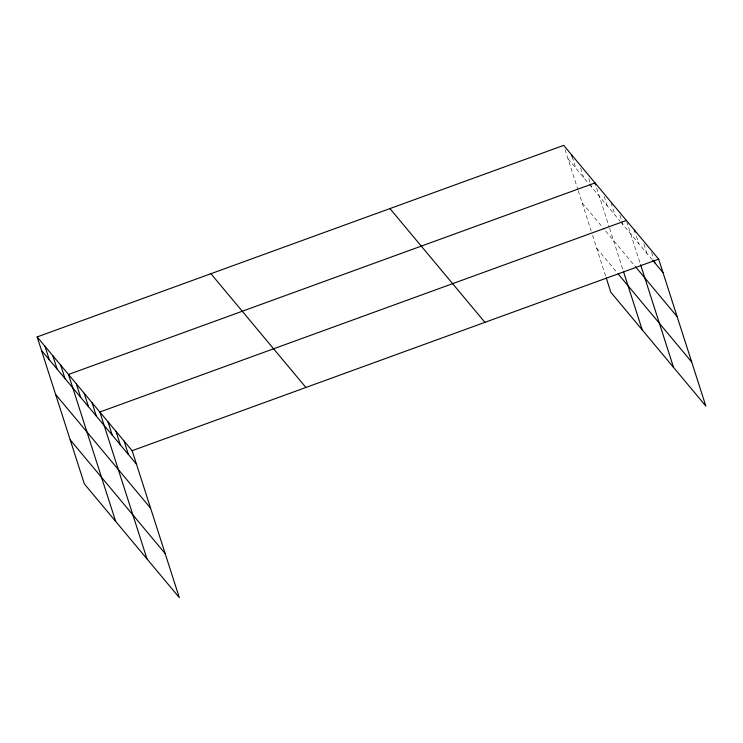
<?xml version="1.0" encoding="UTF-8"?>
<svg xmlns="http://www.w3.org/2000/svg" width="743" height="743" viewBox="0 0 743 743"><rect width="100%" height="100%" fill="white"/><g stroke="black" fill="none" stroke-linecap="round" stroke-linejoin="round"><path stroke-width="0.56" stroke-dasharray="3.71 2.79" d="M568.005 158.826L588.66 183.567M589.375 184.422L620.015 221.108M620.721 221.962L651.982 259.4M582.15 202.876L604.235 229.327M605.656 231.027L635.581 266.867M596.722 248.255L616.662 272.152M651.592 252.564L653.589 258.778M643.856 243.927L646.847 253.252M636.445 236.33L638.766 243.583M626.711 221.488L640.243 263.644M619.866 215.201L621.529 220.383M621.863 221.414L622.857 224.525M611.034 202.709L615.028 215.136M604.198 196.431L607.189 205.755M596.694 188.081L609.251 227.2M609.604 228.305L623.21 270.675M588.855 178.701L590.183 182.843M590.518 183.874L591.512 186.985M580.682 168.28L583.682 177.596M572.184 156.819L575.844 168.206M565.014 149.501L577.905 189.66M578.258 190.756L591.168 230.971M592.552 235.29L605.907 276.888"/><path stroke-width="1.11" d="M37.15 336.923L132.143 450.695L179.314 597.632L84.331 483.869L37.15 336.923L563.686 145.368L658.669 259.131L705.85 406.077L610.857 292.305L606.269 277.993M626.377 220.448L99.841 412.012L147.021 558.959M132.143 450.695L658.669 259.131M652.716 260.282L662.997 272.588M635.581 266.867L677.133 316.639M618.092 273.851L691.705 362.027M389.926 208.579L484.919 322.341M210.91 273.712L305.893 387.474M41.469 350.39L136.461 464.152M55.614 394.44L150.606 508.203M70.186 439.819L165.178 553.591M654.258 260.849L654.917 262.92M634.448 230.116L635.116 232.188M640.596 264.74L673.557 367.395M595.691 184.979L595.032 182.908L68.495 374.472L115.676 521.41M623.553 271.752L642.212 329.855M571.516 154.748L572.184 156.819M124.062 441.026L128.39 454.484M115.992 431.349L120.31 444.816M107.921 421.68L112.239 435.138M92.002 402.622L96.33 416.089M84.173 393.242L88.491 406.7M76.334 383.852L80.653 397.319M60.657 365.082L64.985 378.54M52.827 355.702L57.146 369.16M44.989 346.312L49.307 359.77"/></g></svg>
